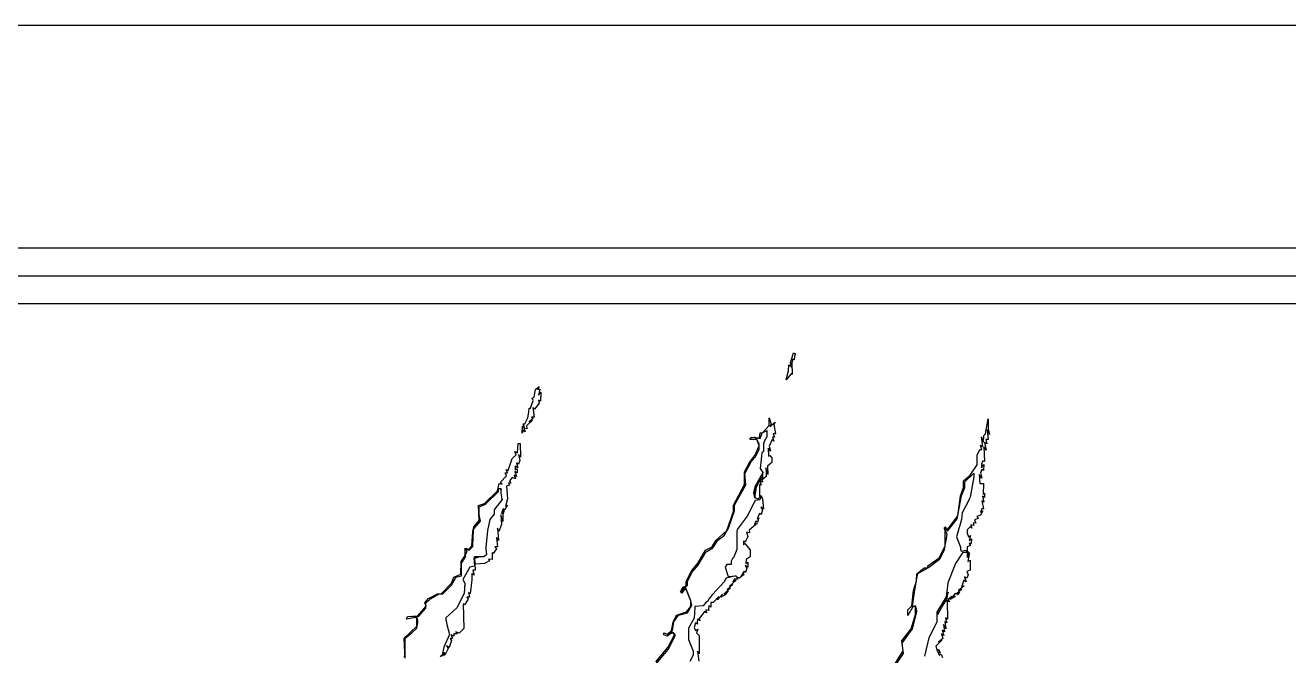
# Model space of a CAD drawing. Extents: x -87611 to 96139, y 77822 to 138139.
# Drawn here: x -47918.3 to -47691.7, y 99323.9 to 99437.1 of the extents above; entities that cross this region are included whole.
import ezdxf

# ---------------------------------------------------------------- set-up
doc = ezdxf.new("R2010")
doc.units = 0
doc.header["$MEASUREMENT"] = 0
doc.layers.get('0').update_dxf_attribs({"color": 6})
for name, color, linetype in [('L12D0 Etch', 190, 'Continuous'), ('L3D0 Base', 3, 'Continuous'), ('L4D0 Cntr', 1, 'Continuous'), ('L7D0 DE', 42, 'Continuous'), ('L8D0 Wire', 5, 'Continuous')]:
    doc.layers.add(name, color=color, linetype=linetype)

# ---------------------------------------------------------------- blocks, each defined once
blk = doc.blocks.new('$TEST_CHIP')
at = {"layer": 'L12D0 Etch'}
blk.add_lwpolyline([(0, 0), (0, 2950), (50, 2950), (50, 50), (1950, 50), (1950, 2950), (0, 2950), (0, 3000), (2000, 3000), (2000, 0)], close=True, dxfattribs=at)
at = {"layer": 'L3D0 Base'}
blk.add_lwpolyline([(40, 2960), (40, 3000), (2000, 3000), (2000, 2960)], close=True, dxfattribs=at)
at = {"layer": 'L4D0 Cntr'}
blk.add_lwpolyline([(0, 0), (0, 2955), (45, 2955), (45, 45), (1955, 45), (1955, 2955), (0, 2955), (0, 3000), (2000, 3000), (2000, 0)], close=True, dxfattribs=at)
at = {"layer": 'L7D0 DE'}
blk.add_lwpolyline([(1999.998, -0.002), (0, 0.179), (0, 2960), (40, 2960), (40, 40.175), (1960, 40.002), (1960, 2960), (0, 2960), (0, 3000), (2000, 3000), (2000, 0)], close=True, dxfattribs=at)
blk = doc.blocks.new('$TEST_CHIP_B')
at = {"layer": 'L3D0 Base'}
for points in [[(269.84, 2936.39), (270.26, 2938), (270.32, 2939.07), (270.87, 2938.6), (270.63, 2939.4), (271.16, 2941.21), (271.52, 2941.01), (271.36, 2940.61), (271.33, 2939.93), (271.06, 2940.1), (270.88, 2939.4), (270.92, 2937.33), (270.78, 2937.47)], [(222.54, 2926.77), (222.58, 2928.03), (222.95, 2927.8), (222.69, 2928.47), (223.02, 2928.47), (223.56, 2929.57), (223.72, 2930.58), (223.77, 2931.28), (224, 2931.28), (224.51, 2932.68), (224.28, 2933.06), (224.64, 2933.28), (224.9, 2934.65), (225.56, 2935.19), (225.26, 2934.69), (225.7, 2934.69), (225.46, 2933.59), (225.84, 2934.13), (225.8, 2932.52), (225.63, 2932.62), (225.46, 2932.72), (225.59, 2932.17), (224.74, 2931.09), (224.43, 2931.38), (224.65, 2929.67), (224.22, 2929.67), (224.48, 2929.41), (223.78, 2928.84), (224.38, 2929.11), (223.28, 2928.09), (223.38, 2927.57), (222.83, 2927.68), (223.08, 2927.05), (222.71, 2927.27)]]:
    blk.add_lwpolyline(points, close=True, dxfattribs=at)
for points in [[(246.51, 2885.74), (248.65, 2888.34), (249.82, 2890.58), (249.39, 2891.01), (248.51, 2890.39), (247.95, 2890.61), (247.95, 2890.95), (248.57, 2890.71), (249.32, 2891.39), (249.59, 2892.87), (250.19, 2894.15), (251.99, 2894.76), (252.75, 2895.68), (252.76, 2896.68), (251.81, 2899.02), (251.17, 2898.11), (250.93, 2898.35), (251.35, 2899.14), (251.96, 2899.38), (251.96, 2900.2), (252.96, 2902.18), (254.1, 2903.5), (255.41, 2905.81), (256.57, 2906.42), (257.26, 2907.51), (259.2, 2909.32), (260.39, 2912.72), (260.39, 2913.88), (262.39, 2917.59), (262.39, 2919.86), (263.29, 2921.55), (264.36, 2922.96), (265.02, 2924.59), (264.61, 2925.66), (263.37, 2925.66), (263.64, 2926.09), (265.1, 2925.96), (265.23, 2926.87), (265.62, 2926.87), (266.8, 2928.16), (266.84, 2929.57), (267.19, 2928.41), (266.94, 2927.97), (267.88, 2928.77), (267.64, 2928.37), (267.95, 2926.67), (267.56, 2926.67), (267.8, 2926.06), (267.42, 2926.06), (267.67, 2925.36), (267.33, 2925.67), (266.84, 2924.49), (267.04, 2923.56), (266.64, 2924.12), (266.68, 2922.68), (266.91, 2922.81), (267.31, 2922.35), (267.31, 2921.55), (266.51, 2920.89), (266.58, 2919.35), (266.23, 2920.55), (266.26, 2919.78), (266.3, 2919), (265.42, 2918.29), (265.7, 2917.98), (265.22, 2918.25), (265.44, 2918.84), (265.7, 2918.68), (265.7, 2919.65), (265.66, 2919.65), (264.2, 2916.85), (264.25, 2915.13), (264.52, 2917.14), (265.14, 2918.3), (265.36, 2917.44), (265.1, 2917.6), (265.08, 2915.46), (265.36, 2915.63), (265.64, 2914.93), (265.79, 2913.21), (265.34, 2913.49), (265.63, 2913.02), (265.37, 2912.22), (265.23, 2912.31), (265.09, 2912.39), (264.64, 2911.42), (264.96, 2911.62), (264.75, 2910.82), (264.44, 2911.02), (264.2, 2910.4), (264.7, 2910.67), (263.2, 2909.39), (263.29, 2908.92), (262.76, 2909.03), (263.01, 2908.26), (262.53, 2907.22), (262.19, 2907.43), (262.19, 2906.74), (262.44, 2906.99), (263.4, 2905.85), (263.4, 2904.63), (262.69, 2904.1), (262.64, 2903.4), (262.99, 2903.62), (262.99, 2902.77), (262.53, 2903.06), (262.82, 2902.59), (262.56, 2901.79), (262.27, 2901.97), (261.73, 2901.09), (262.31, 2901.49), (261.52, 2900.77), (260.97, 2900.99), (261.21, 2900.59), (260.61, 2900.59), (260.32, 2900.13), (260.89, 2900.42), (259.68, 2899.34), (260.29, 2899.62), (259.28, 2898.75), (259.89, 2899.04), (258.66, 2897.88), (259.48, 2898.48), (258.92, 2897.76), (258.13, 2897.34), (258.42, 2897.88), (257.54, 2896.88), (257.81, 2897.48), (256.8, 2896.38), (256.38, 2896.38), (256.33, 2895.88), (256.38, 2895.55), (255.97, 2895.8), (255.93, 2895.28), (255.97, 2894.97), (255.47, 2895.08), (255.58, 2894.54), (255.22, 2894.77), (254.19, 2893.42), (254.47, 2893.11), (253.97, 2893.39), (253.92, 2892.87), (253.98, 2892.54), (253.61, 2892.76), (253.39, 2891.93), (253.61, 2891.37), (254.04, 2891.63), (253.78, 2890.98), (254.27, 2890.46), (254.27, 2887.19), (253.97, 2887.65), (254.2, 2885.85)], [(288.87, 2884.55), (290.87, 2887.74), (290.62, 2889.55), (292.26, 2891.69), (293.07, 2894.27), (293.08, 2895.81), (292.58, 2895.65), (291.68, 2894.07), (291.68, 2895.11), (292.42, 2895.79), (292.68, 2898.59), (293.27, 2900.29), (293.28, 2901.57), (294.62, 2902.6), (295.29, 2902.6), (295.29, 2902.96), (297.31, 2904.45), (298.36, 2906.51), (298.4, 2909.99), (298.73, 2909.4), (300.63, 2911.98), (301.13, 2915.53), (301.7, 2917.05), (301.7, 2918.27), (302.88, 2919.25), (304.11, 2921.12), (304.11, 2922.84), (304.58, 2923.86), (304.96, 2923.86), (304.75, 2924.66), (305.12, 2924.43), (304.92, 2926.16), (305.27, 2925.16), (305.32, 2926.4), (305.62, 2926.69), (306.07, 2929.37), (306.12, 2927.57), (306.32, 2926.57), (305.91, 2927.37), (306.12, 2925.66), (305.67, 2925.66), (305.88, 2924.86), (305.45, 2925.12), (305.71, 2923.76), (305.3, 2924.36), (305.41, 2921.69), (305.15, 2921.85), (304.91, 2921.22), (304.92, 2920.55), (305.31, 2921.15), (305.23, 2920.08), (304.96, 2920.25), (304.74, 2919.68), (304.95, 2918.74), (304.5, 2919.35), (304.61, 2917.74), (305.27, 2917.79), (305.21, 2915.87), (305.43, 2916.01), (305.43, 2915.26), (305.06, 2915.49), (305.33, 2914.4), (304.96, 2914.63), (305.27, 2913.23), (304.96, 2913.23), (304.72, 2912.6), (305.15, 2912.87), (304.72, 2912.07), (304.08, 2911.83), (304.31, 2911.46), (303.67, 2911.22), (303.9, 2910.63), (303.41, 2910.72), (303.51, 2910.22), (303.01, 2910.32), (303.14, 2909.72), (302.86, 2910), (302.31, 2909.45), (302.31, 2908.85), (302.55, 2908.22), (302.95, 2908.46), (302.66, 2907.56), (303.08, 2907.82), (303.02, 2907.01), (302.68, 2907.01), (302.91, 2906.65), (302.31, 2906.42), (302.31, 2905.69), (302.79, 2905.21), (302.31, 2905.21), (302.31, 2904.5), (302.71, 2905.11), (302.44, 2903.74), (302.84, 2903.98), (302.84, 2902.21), (302.26, 2901.99), (302.49, 2901.39), (302.26, 2900.79), (301.86, 2901.04), (302.15, 2900.14), (301.74, 2900.39), (301.32, 2899.17), (301.81, 2899.42), (300.8, 2898.55), (301.4, 2898.82), (300.4, 2897.95), (300.96, 2898.25), (300.69, 2897.8), (300.16, 2898), (299.6, 2897.31), (300.1, 2897.61), (300.1, 2897.4), (299.25, 2896.94), (299.58, 2897.48), (298.9, 2896.94), (299.16, 2896.52), (298.68, 2896.81), (298.91, 2898.29), (298.35, 2896.81), (297.09, 2894.91), (297.09, 2894.27), (297.71, 2895.47), (298.54, 2896.8), (298.73, 2896.61), (298.79, 2893.41), (298.43, 2893.63), (298.66, 2892.77), (298.3, 2892.99), (298.5, 2891.67), (298.08, 2892.47), (298.29, 2891.14), (297.85, 2891.42), (298.13, 2890.51), (297.73, 2890.76), (297.94, 2889.96), (297.17, 2889.26), (297.79, 2889.63), (296.72, 2888.57), (296.93, 2887.76), (297.25, 2887.95), (297.49, 2887.33), (297.09, 2887.58), (297.33, 2886.95), (297.65, 2887.15), (297.89, 2886.52)], [(201.42, 2886.62), (201.45, 2887.04), (201.48, 2887.46), (201.37, 2890.01), (203.62, 2892.16), (203.62, 2893.51), (203.41, 2893.72), (201.8, 2893.42), (201.95, 2893.87), (203.81, 2894), (205.27, 2895.77), (205.05, 2896.36), (205.73, 2897.15), (207.33, 2897.99), (208, 2897.99), (209.83, 2899.89), (210.27, 2900.93), (211.49, 2901.5), (211.58, 2903.77), (212.29, 2904.85), (212.29, 2906.16), (212.98, 2905.98), (213.49, 2906.6), (213.68, 2909.12), (213.85, 2909.99), (214.83, 2911.14), (214.66, 2913.79), (215.76, 2914.2), (218.11, 2916.43), (218.4, 2917.74), (218.9, 2917.63), (218.66, 2918.01), (219.68, 2919.12), (219.48, 2919.65), (219.91, 2919.65), (219.67, 2920.27), (220, 2920.07), (220.74, 2922.25), (221.45, 2922.89), (221.21, 2923.52), (221.65, 2923.25), (221.78, 2924.96), (222.16, 2924.96), (222.19, 2922.47), (221.84, 2922.96), (222.08, 2921.89), (221.83, 2921.26), (221.51, 2921.45), (221.74, 2920.59), (221.27, 2920.88), (221.27, 2920.23), (221.59, 2920.42), (221.59, 2919.68), (221.23, 2919.9), (221.52, 2919), (221.08, 2919.27), (221.34, 2918.58), (220.7, 2918.82), (220.24, 2918.26), (220.49, 2917.84), (220.05, 2917.84), (220.27, 2917.48), (219.7, 2917.27), (219.89, 2915.04), (219.5, 2913.63), (219.9, 2913.87), (219.39, 2913.05), (219.11, 2913.23), (218.87, 2912.6), (218.87, 2912.33), (219.31, 2912.93), (219.07, 2912.19), (219.02, 2910.92), (218.68, 2912.13), (218.83, 2910.39), (218.32, 2909.16), (218.1, 2909.72), (218.3, 2907.51), (217.89, 2908.09), (218.12, 2906.41), (217.64, 2906.41), (217.89, 2906.01), (217.33, 2905.21), (217.16, 2905.38), (217.16, 2904.1), (216.46, 2904.16), (216.64, 2903.86), (215.76, 2903.42), (214.05, 2903.29), (214.05, 2904.37), (214.66, 2904.56), (213.95, 2904.49), (214.06, 2902.2), (213.69, 2902.2), (213.91, 2901.33), (213.46, 2901.61), (213.46, 2900.49), (213.2, 2897.99), (212.88, 2898.19), (213.09, 2897.38), (212.62, 2897.38), (212.86, 2896.99), (212.2, 2895.98), (211.94, 2896.14), (212.04, 2891.76), (211.21, 2890.93), (210.62, 2891.16), (210.86, 2890.77), (210.24, 2890.77), (210.24, 2890.34), (209.77, 2890.63), (210.03, 2889.96), (209.61, 2889.96), (209.83, 2889.61), (209.4, 2888.36), (208.97, 2888.62), (209.25, 2888.17), (208.62, 2886.95), (208.41, 2886.95), (208.66, 2887.36), (208.23, 2887.36), (208.23, 2886.78)]]:
    blk.add_lwpolyline(points, dxfattribs=at)
at = {"layer": 'L8D0 Wire'}
for points in [[(246.5, 2885.36), (248.75, 2888.03), (249.96, 2890.46), (249.96, 2890.64), (249.63, 2890.97), (249.42, 2890.97), (248.71, 2890.53), (248.52, 2890.73), (249.5, 2891.38), (249.72, 2892.95), (250.58, 2894.16), (252.14, 2894.58), (252.95, 2895.9), (252.73, 2896.88), (251.89, 2898.99), (251.58, 2898.99), (251.17, 2898.28), (251.16, 2898.76), (251.68, 2899.17), (251.66, 2899.18), (251.7, 2899.18), (252.16, 2899.54), (252.16, 2900.2), (252.97, 2901.78), (254.1, 2903.1), (255.43, 2905.45), (255.53, 2905.51), (255.54, 2905.53), (255.63, 2905.57), (256.72, 2906.21), (256.91, 2906.47), (257.61, 2907.6), (258.75, 2908.42), (259.55, 2909.72), (260.59, 2912.83), (260.59, 2913.85), (262.63, 2917.54), (262.44, 2919.53), (263.64, 2921.75), (264.35, 2922.55), (265, 2923.84), (265, 2924.89), (264.54, 2925.76), (264.1, 2926.08), (265.2, 2925.82), (265.58, 2926.84), (266.4, 2927.28), (266.4, 2926.94), (266.41, 2926.93), (266.4, 2926.91), (266.39, 2926.16), (265.91, 2925.33), (265.81, 2924.91), (265.8, 2923.48), (265.49, 2923.29), (265.3, 2921.56), (265.2, 2920.45), (265.66, 2919.71), (264.24, 2917.14), (263.99, 2916.07), (263.99, 2915.95), (264.21, 2915.27), (264.85, 2915.03), (265.41, 2915.49), (265.17, 2914.85), (264.3, 2914.73), (262.89, 2911.91), (261.09, 2909.51), (261.02, 2909.17), (261.03, 2905.9), (260.43, 2904.45), (260.22, 2904.32), (259.98, 2903.84), (259.98, 2903.2), (259.21, 2903.2), (258.94, 2902.77), (259.44, 2901.08), (260.89, 2901.18), (259.11, 2900.8), (259.09, 2900.78), (258.72, 2900.13), (256.67, 2897.84), (256.08, 2897.13), (255.73, 2896.58), (255.46, 2896.39), (254.97, 2895.8), (253.48, 2895.68), (253.46, 2895.54), (253.39, 2893.59), (252.36, 2891.83), (252.36, 2889.76), (253.16, 2887.65), (253.16, 2887.43), (253.2, 2887.33), (253.16, 2887.24), (253.16, 2886.93), (252.6, 2885.83)], [(289, 2884.44), (290.9, 2887.25), (290.69, 2889.13), (291.66, 2890.56), (292.5, 2891.69), (293.28, 2894.74), (293.28, 2894.94), (293.06, 2895.81), (292.52, 2895.6), (292.68, 2897.08), (292.87, 2898.18), (292.88, 2898.24), (292.91, 2898.46), (292.93, 2898.54), (293.07, 2899.29), (293.3, 2900.69), (293.49, 2901.59), (295.39, 2902.7), (297.38, 2904.2), (297.49, 2904.3), (298.24, 2905.91), (298.76, 2908.6), (298.29, 2909.63), (298.29, 2909.89), (298.82, 2909.18), (300.55, 2911.43), (301.3, 2915.53), (301.9, 2917.05), (301.9, 2918.04), (303.51, 2919.64), (303.51, 2918.94), (302.89, 2915.33), (302.71, 2914.98), (302.71, 2914.97), (302.67, 2914.9), (301.44, 2912.49), (301.34, 2911.32), (300.43, 2908.19), (301.11, 2906.31), (301.11, 2905.96), (301.24, 2905.59), (302.08, 2905.81), (302.33, 2905.4), (301.57, 2905.4), (301.36, 2905.16), (300.24, 2903.4), (300.11, 2903.12), (298.89, 2899.93), (298.87, 2899.86), (298.58, 2897.43), (296.89, 2894.65), (296.89, 2892.87), (295.47, 2890.06), (294.69, 2886.75)], [(201.52, 2886.39), (201.52, 2889.99), (202.72, 2890.99), (203.6, 2891.78), (203.81, 2892.75), (203.78, 2893.2), (203.61, 2893.75), (202.72, 2893.92), (203.73, 2893.96), (203.73, 2893.97), (203.99, 2893.97), (205.23, 2895.39), (205.23, 2896.31), (205.43, 2896.49), (205.43, 2896.57), (205.69, 2896.72), (206.13, 2897.12), (207.59, 2897.98), (208.29, 2897.98), (209.87, 2899.49), (210.24, 2900.21), (210.24, 2900.33), (210.36, 2900.43), (210.63, 2900.94), (211.65, 2901.2), (211.65, 2903.45), (212.31, 2904.51), (212.41, 2904.8), (212.24, 2904.8), (212.63, 2905.54), (212.15, 2906.05), (213.01, 2905.79), (213.65, 2906.44), (213.72, 2908.11), (213.79, 2909.12), (213.86, 2909.6), (215.07, 2910.99), (214.79, 2912.12), (214.79, 2913.53), (214.87, 2913.57), (214.87, 2913.59), (214.96, 2913.61), (215.96, 2914.08), (218.26, 2916.32), (218.26, 2916.84), (218.67, 2916.84), (218.67, 2916.64), (218.75, 2916.72), (218.67, 2916.52), (218.67, 2916.09), (218.81, 2915.37), (218.85, 2915.29), (218.83, 2915.26), (218.9, 2914.91), (218.09, 2913.84), (218.03, 2913.73), (217.96, 2913.68), (217.47, 2913.02), (217.47, 2912.67), (217.5, 2912.62), (217.47, 2912.57), (217.47, 2912.28), (216.72, 2911.32), (216.28, 2909.32), (216, 2906.28), (215.99, 2906.02), (216.1, 2904.95), (215.89, 2904.82), (215.9, 2904.8), (215.87, 2904.8), (215.56, 2904.61), (213.97, 2904.6), (213.84, 2904.37), (213.95, 2902.9), (213.15, 2902.77), (211.86, 2900.55), (212.23, 2899.85), (212.22, 2899.64), (212.27, 2899.53), (212.21, 2899.47), (212.21, 2899.45), (212.23, 2899.4), (212.2, 2899.38), (212.16, 2898.6), (212.2, 2898.55), (212.19, 2898.52), (212.21, 2898.48), (212.14, 2898.37), (212.13, 2898.05), (210.81, 2895.48), (208.84, 2893.64), (208.84, 2893.33), (209.01, 2892.47), (209.46, 2890.64), (208.47, 2888.41), (208.19, 2886.94), (207.82, 2886.65)]]:
    blk.add_lwpolyline(points, dxfattribs=at)
at = {"linetype": 'Continuous'}
blk.add_blockref('$TEST_CHIP', (0, 0), dxfattribs=at)

msp = doc.modelspace()

# ---------------------------------------------------------------- block references
at = {"linetype": 'Continuous'}
msp.add_blockref('$TEST_CHIP_B', (-48051.71, 96437.09), dxfattribs=at)

doc.saveas('drawing.dxf')
